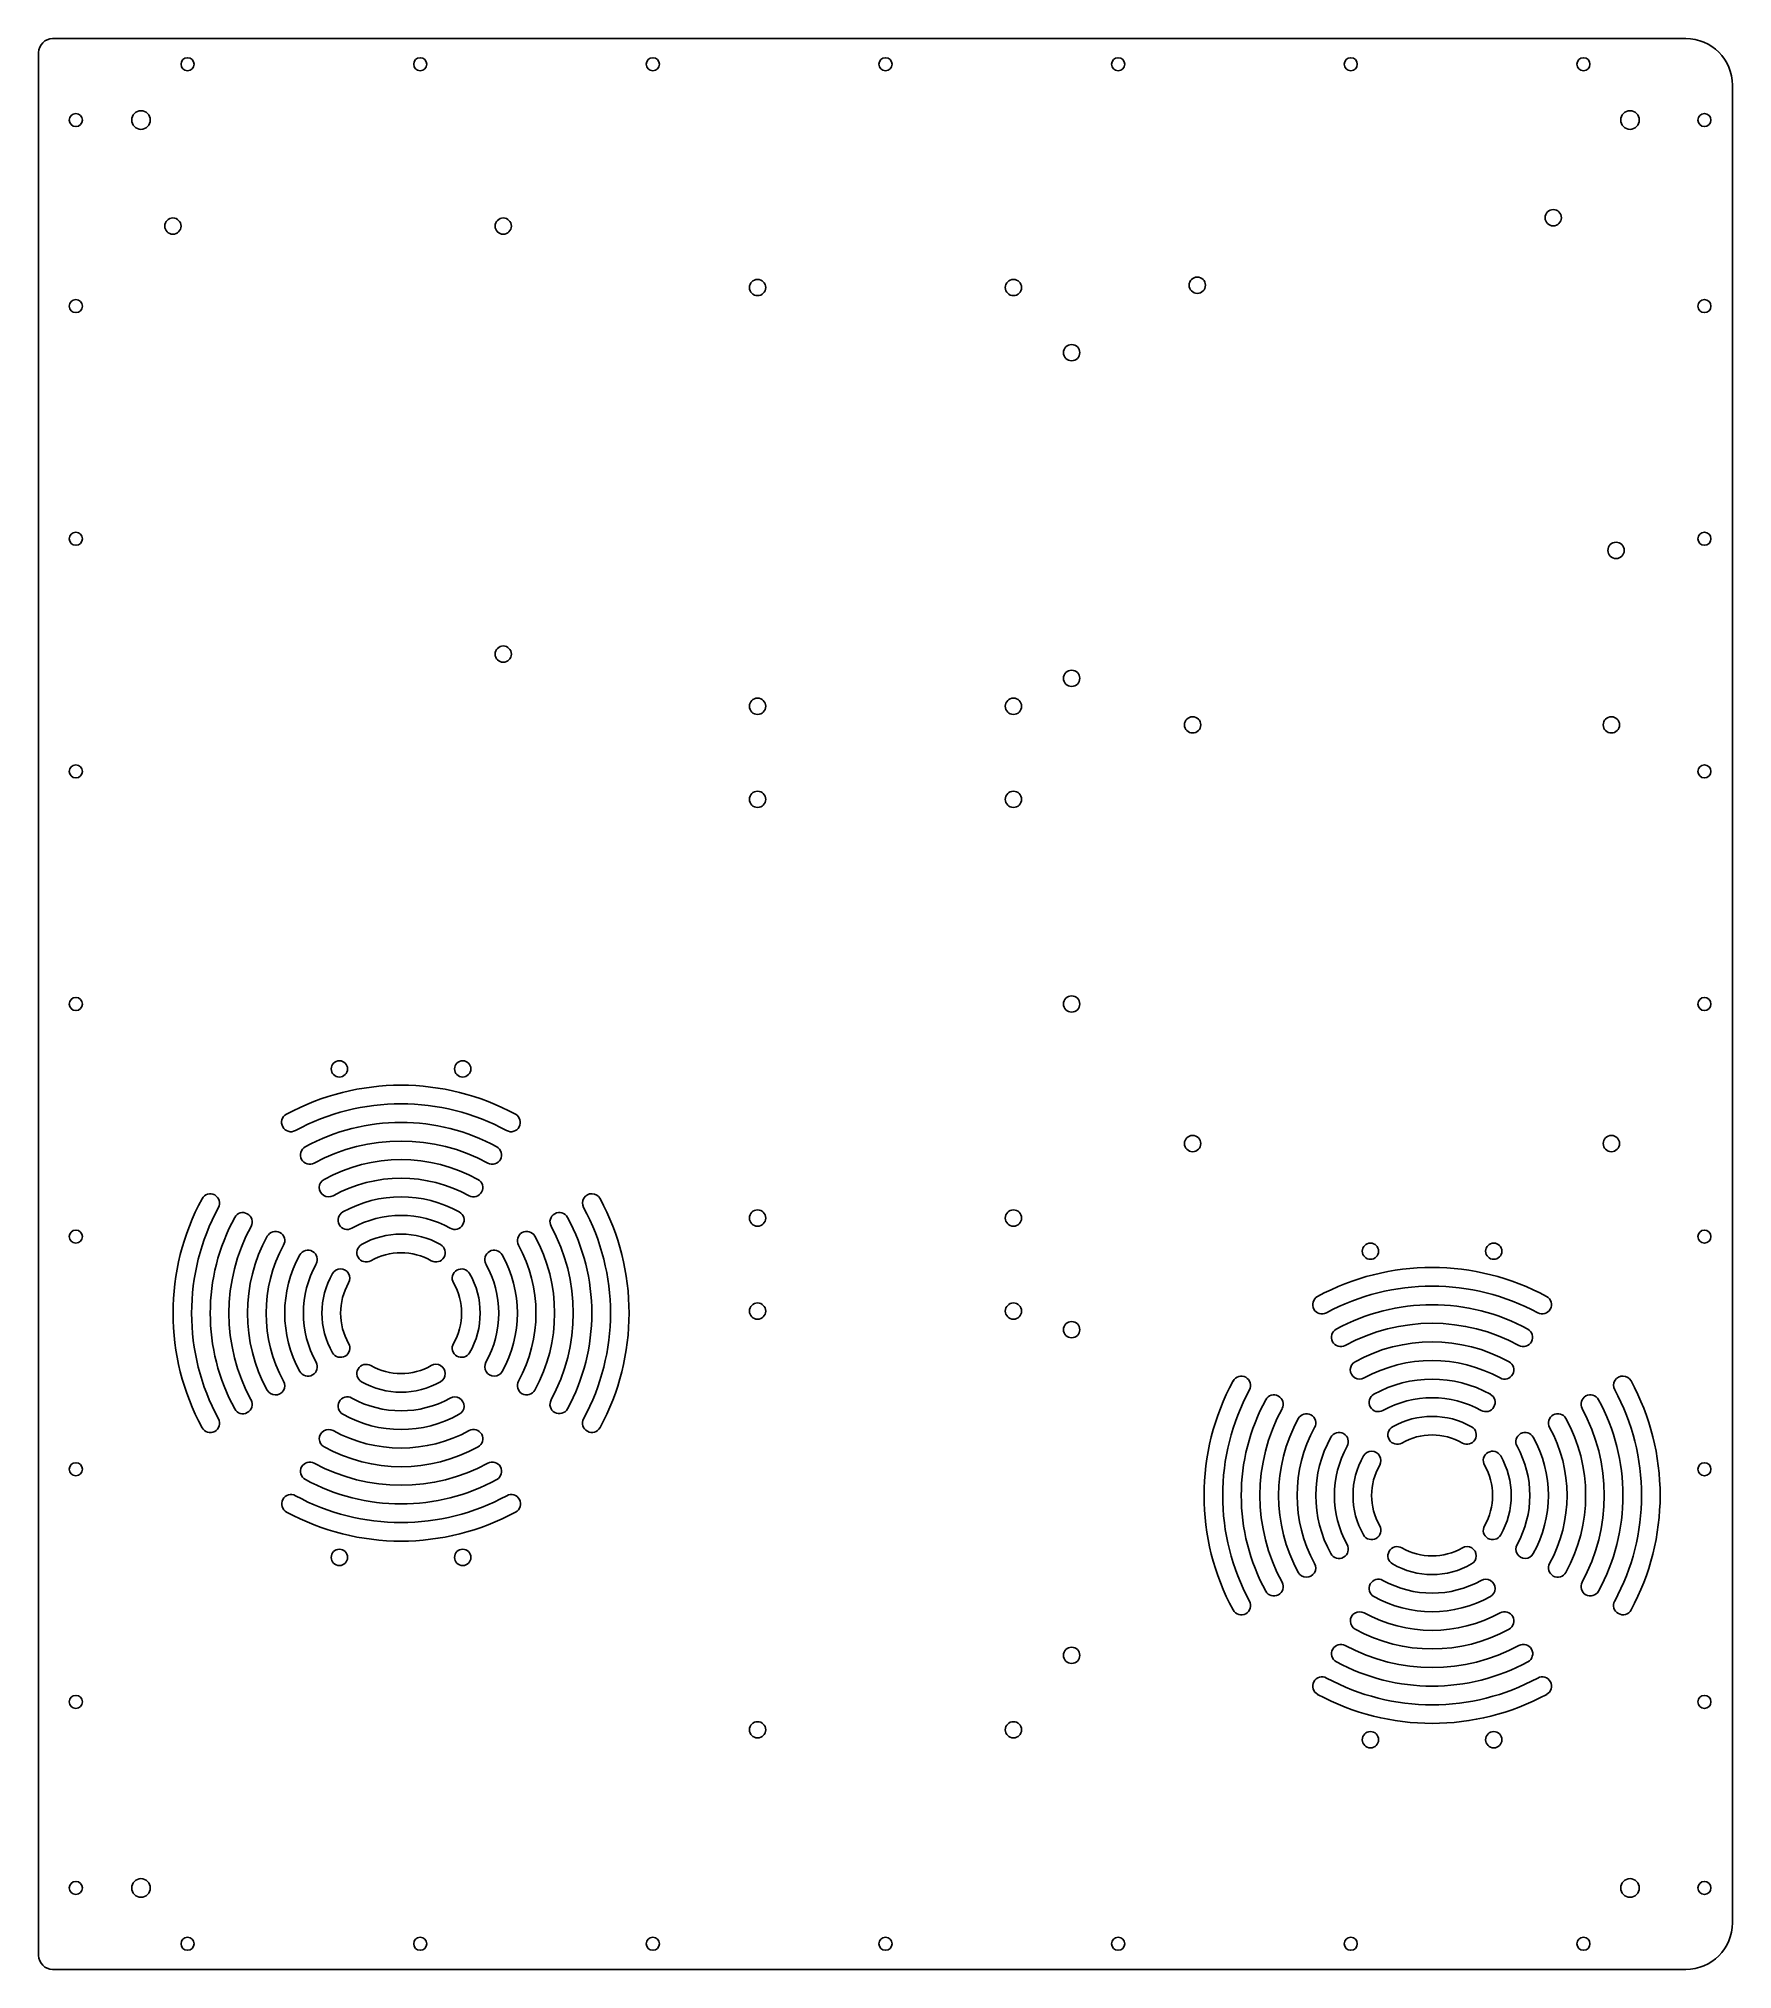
# Model space of a CAD drawing. Header units: millimetres. Extents: x -182 to 182, y -208 to 208.
import ezdxf

# ---------------------------------------------------------------- set-up
doc = ezdxf.new("R2010")
doc.units = ezdxf.units.MM

msp = doc.modelspace()

# ---------------------------------------------------------------- linework, layer by layer
at = {"color": 7, "linetype": 'Continuous', "lineweight": 25}
for p, q in [((-182, -204.5), (-182, 204.5)), ((-179, 207.5), (172, 207.5)), ((182, -197.5), (182, 197.5)), ((-179, -207.5), (172, -207.5))]:
    msp.add_line(p, q, dxfattribs=at)
for centre, radius in [((-150, 202), 1.4), ((-100, 202), 1.4), ((-50, 202), 1.4), ((0, 202), 1.4), ((50, 202), 1.4), ((100, 202), 1.4), ((150, 202), 1.4), ((-174, 190), 1.4), ((-160, 190), 2), ((160, 190), 2), ((176, 190), 1.4), ((143.5, 169), 1.75), ((-153.15, 167.2), 1.75), ((-82.15, 167.2), 1.75), ((-27.5, 154), 1.75), ((27.5, 154), 1.75), ((67, 154.5), 1.75), ((-174, 150), 1.4), ((176, 150), 1.4), ((40, 140), 1.75), ((-174, 100), 1.4), ((176, 100), 1.4), ((157, 97.5), 1.75), ((-82.15, 75.2), 1.75), ((40, 70), 1.75), ((-27.5, 63.99), 1.75), ((27.5, 63.99), 1.75), ((66, 60), 1.75), ((156, 60), 1.75), ((-174, 50), 1.4), ((176, 50), 1.4), ((-27.5, 43.99), 1.75), ((27.5, 43.99), 1.75), ((-174, 0), 1.4), ((40, 0), 1.75), ((176, 0), 1.4), ((-117.36, -13.95), 1.75), ((-90.86, -13.95), 1.75), ((66, -30), 1.75), ((156, -30), 1.75), ((-27.5, -46.01), 1.75), ((27.5, -46.01), 1.75), ((-174, -50), 1.4), ((176, -50), 1.4), ((104.22, -53.13), 1.75), ((130.72, -53.13), 1.75), ((-27.5, -66.01), 1.75), ((27.5, -66.01), 1.75), ((40, -70), 1.75), ((-174, -100), 1.4), ((176, -100), 1.4), ((-117.36, -118.95), 1.75), ((-90.86, -118.95), 1.75), ((40, -140), 1.75), ((-174, -150), 1.4), ((176, -150), 1.4), ((-27.5, -156.01), 1.75), ((27.5, -156.01), 1.75), ((104.22, -158.13), 1.75), ((130.72, -158.13), 1.75), ((-174, -190), 1.4), ((-160, -190), 2), ((160, -190), 2), ((176, -190), 1.4), ((-150, -202), 1.4), ((-100, -202), 1.4), ((-50, -202), 1.4), ((0, -202), 1.4), ((50, -202), 1.4), ((100, -202), 1.4), ((150, -202), 1.4)]:
    msp.add_circle(centre, radius, dxfattribs=at)
for centre, radius, start, end in [((-179, 204.5), 3, 90, 180), ((172, 197.5), 10, 0, 90), ((-104.12, -69.08), 51.63, 61.5333, 118.4667), ((-127.78, -25.45), 2, 118.4667, 298.4667), ((-104.12, -69.08), 47.63, 61.5333, 118.4667), ((-80.47, -25.45), 2, 241.5333, 61.5333), ((-104.12, -68.43), 42.98, 61.3994, 118.6006), ((-123.73, -32.45), 2, 118.6006, 298.6006), ((-104.12, -68.43), 38.98, 61.3994, 118.6006), ((-84.5, -32.45), 2, 241.3994, 61.3994), ((-104.12, -67.78), 34.33, 61.1964, 118.8036), ((-145.11, -42.81), 2, 331.5333, 151.5333), ((-119.69, -39.45), 2, 118.8036, 298.8036), ((-104.12, -67.78), 30.33, 61.1964, 118.8036), ((-104.11, -67.14), 25.69, 60.8516, 119.1484), ((-88.54, -39.45), 2, 241.1964, 61.1964), ((-63.11, -42.78), 2, 28.4667, 208.4667), ((-101.49, -66.46), 51.63, 151.5333, 208.4667), ((-101.49, -66.46), 47.63, 151.5333, 208.4667), ((-138.11, -46.84), 2, 331.3994, 151.3994), ((-115.65, -46.45), 2, 119.1484, 299.1484), ((-104.11, -67.14), 21.69, 60.8516, 119.1484), ((-92.57, -46.45), 2, 240.8516, 60.8516), ((-70.11, -46.83), 2, 28.6006, 208.6006), ((-106.74, -66.44), 47.63, 331.5333, 28.4667), ((-106.74, -66.44), 51.63, 331.5333, 28.4667), ((-102.13, -66.46), 42.98, 151.3994, 208.6006), ((-102.13, -66.46), 38.98, 151.3994, 208.6006), ((-131.11, -50.88), 2, 331.1964, 151.1964), ((-104.11, -66.51), 17.06, 60.1372, 119.8628), ((-77.11, -50.87), 2, 28.8036, 208.8036), ((-106.09, -66.44), 38.98, 331.3994, 28.6006), ((-106.09, -66.44), 42.98, 331.3994, 28.6006), ((-102.78, -66.46), 34.33, 151.1964, 208.8036), ((-102.78, -66.46), 30.33, 151.1964, 208.8036), ((-103.42, -66.45), 25.69, 150.8516, 209.1484), ((-124.11, -54.91), 2, 330.8516, 150.8516), ((-111.61, -53.45), 2, 119.8628, 299.8628), ((-104.11, -66.51), 13.06, 60.1372, 119.8628), ((-96.61, -53.45), 2, 240.1372, 60.1372), ((-84.11, -54.91), 2, 29.1484, 209.1484), ((-104.8, -66.45), 25.69, 330.8516, 29.1484), ((-105.44, -66.44), 30.33, 331.1964, 28.8036), ((-105.44, -66.44), 34.33, 331.1964, 28.8036), ((-103.42, -66.45), 21.69, 150.8516, 209.1484), ((-104.05, -66.45), 17.06, 150.1372, 209.8628), ((-117.11, -58.95), 2, 330.1372, 150.1372), ((-91.11, -58.95), 2, 29.8628, 209.8628), ((-104.17, -66.45), 17.06, 330.1372, 29.8628), ((-104.8, -66.45), 21.69, 330.8516, 29.1484), ((117.46, -108.26), 51.63, 61.5333, 118.4667), ((-104.05, -66.45), 13.06, 150.1372, 209.8628), ((-104.17, -66.45), 13.06, 330.1372, 29.8628), ((117.46, -108.26), 47.63, 61.5333, 118.4667), ((93.8, -64.63), 2, 118.4667, 298.4667), ((117.46, -107.61), 42.98, 61.3994, 118.6006), ((141.11, -64.63), 2, 241.5333, 61.5333), ((97.84, -71.63), 2, 118.6006, 298.6006), ((117.46, -107.61), 38.98, 61.3994, 118.6006), ((137.07, -71.63), 2, 241.3994, 61.3994), ((-117.11, -73.95), 2, 209.8628, 29.8628), ((-91.11, -73.95), 2, 150.1372, 330.1372), ((117.46, -106.96), 34.33, 61.1964, 118.8036), ((-124.11, -77.99), 2, 209.1484, 29.1484), ((-111.61, -79.45), 2, 60.1372, 240.1372), ((-104.11, -66.39), 13.06, 240.1372, 299.8628), ((-96.61, -79.45), 2, 299.8628, 119.8628), ((-84.11, -77.99), 2, 150.8516, 330.8516), ((101.89, -78.63), 2, 118.8036, 298.8036), ((117.46, -106.96), 30.33, 61.1964, 118.8036), ((133.04, -78.63), 2, 241.1964, 61.1964), ((-131.11, -82.03), 2, 208.8036, 28.8036), ((-104.11, -66.39), 17.06, 240.1372, 299.8628), ((-77.11, -82.02), 2, 151.1964, 331.1964), ((120.09, -105.64), 51.63, 151.5333, 208.4667), ((120.09, -105.64), 47.63, 151.5333, 208.4667), ((76.47, -81.99), 2, 331.5333, 151.5333), ((117.47, -106.32), 25.69, 60.8516, 119.1484), ((158.47, -81.96), 2, 28.4667, 208.4667), ((114.84, -105.62), 47.63, 331.5333, 28.4667), ((114.84, -105.62), 51.63, 331.5333, 28.4667), ((-138.11, -86.07), 2, 208.6006, 28.6006), ((-115.65, -86.45), 2, 60.8516, 240.8516), ((-104.11, -65.76), 21.69, 240.8516, 299.1484), ((-92.57, -86.45), 2, 299.1484, 119.1484), ((-70.11, -86.06), 2, 151.3994, 331.3994), ((119.44, -105.64), 42.98, 151.3994, 208.6006), ((119.44, -105.64), 38.98, 151.3994, 208.6006), ((83.47, -86.02), 2, 331.3994, 151.3994), ((105.93, -85.63), 2, 119.1484, 299.1484), ((117.47, -106.32), 21.69, 60.8516, 119.1484), ((129, -85.63), 2, 240.8516, 60.8516), ((151.47, -86.01), 2, 28.6006, 208.6006), ((115.49, -105.62), 38.98, 331.3994, 28.6006), ((115.49, -105.62), 42.98, 331.3994, 28.6006), ((-145.11, -90.12), 2, 208.4667, 28.4667), ((-104.11, -65.76), 25.69, 240.8516, 299.1484), ((-63.11, -90.09), 2, 151.5333, 331.5333), ((118.8, -105.64), 34.33, 151.1964, 208.8036), ((118.8, -105.64), 30.33, 151.1964, 208.8036), ((90.47, -90.06), 2, 331.1964, 151.1964), ((109.97, -92.63), 2, 119.8628, 299.8628), ((117.47, -105.69), 17.06, 60.1372, 119.8628), ((124.97, -92.63), 2, 240.1372, 60.1372), ((144.47, -90.05), 2, 28.8036, 208.8036), ((116.14, -105.62), 30.33, 331.1964, 28.8036), ((116.14, -105.62), 34.33, 331.1964, 28.8036), ((-119.68, -93.45), 2, 61.1964, 241.1964), ((-104.1, -65.12), 34.33, 241.1964, 298.8036), ((-104.1, -65.12), 30.33, 241.1964, 298.8036), ((-88.53, -93.45), 2, 298.8036, 118.8036), ((118.16, -105.63), 25.69, 150.8516, 209.1484), ((97.47, -94.09), 2, 330.8516, 150.8516), ((118.16, -105.63), 21.69, 150.8516, 209.1484), ((117.47, -105.69), 13.06, 60.1372, 119.8628), ((137.47, -94.09), 2, 29.1484, 209.1484), ((116.78, -105.63), 21.69, 330.8516, 29.1484), ((116.78, -105.63), 25.69, 330.8516, 29.1484), ((-123.72, -100.45), 2, 61.3994, 241.3994), ((-104.1, -64.47), 38.98, 241.3994, 298.6006), ((-84.49, -100.45), 2, 298.6006, 118.6006), ((117.53, -105.63), 17.06, 150.1372, 209.8628), ((104.47, -98.13), 2, 330.1372, 150.1372), ((117.53, -105.63), 13.06, 150.1372, 209.8628), ((130.47, -98.13), 2, 29.8628, 209.8628), ((117.41, -105.63), 13.06, 330.1372, 29.8628), ((117.41, -105.63), 17.06, 330.1372, 29.8628), ((-104.1, -64.47), 42.98, 241.3994, 298.6006), ((-127.75, -107.45), 2, 61.5333, 241.5333), ((-104.1, -63.82), 47.63, 241.5333, 298.4667), ((-80.44, -107.45), 2, 298.4667, 118.4667), ((-104.1, -63.82), 51.63, 241.5333, 298.4667), ((97.47, -117.17), 2, 209.1484, 29.1484), ((104.47, -113.13), 2, 209.8628, 29.8628), ((130.47, -113.13), 2, 150.1372, 330.1372), ((137.47, -117.17), 2, 150.8516, 330.8516), ((90.47, -121.21), 2, 208.8036, 28.8036), ((109.97, -118.63), 2, 60.1372, 240.1372), ((117.47, -105.57), 13.06, 240.1372, 299.8628), ((124.97, -118.63), 2, 299.8628, 119.8628), ((144.47, -121.2), 2, 151.1964, 331.1964), ((83.47, -125.25), 2, 208.6006, 28.6006), ((105.93, -125.63), 2, 60.8516, 240.8516), ((117.47, -104.94), 21.69, 240.8516, 299.1484), ((117.47, -105.57), 17.06, 240.1372, 299.8628), ((129.01, -125.63), 2, 299.1484, 119.1484), ((151.47, -125.24), 2, 151.3994, 331.3994), ((76.47, -129.3), 2, 208.4667, 28.4667), ((117.47, -104.94), 25.69, 240.8516, 299.1484), ((158.47, -129.27), 2, 151.5333, 331.5333), ((101.9, -132.63), 2, 61.1964, 241.1964), ((117.47, -104.3), 30.33, 241.1964, 298.8036), ((133.05, -132.63), 2, 298.8036, 118.8036), ((117.47, -104.3), 34.33, 241.1964, 298.8036), ((97.86, -139.63), 2, 61.3994, 241.3994), ((117.48, -103.65), 38.98, 241.3994, 298.6006), ((137.09, -139.63), 2, 298.6006, 118.6006), ((93.83, -146.63), 2, 61.5333, 241.5333), ((117.48, -103), 47.63, 241.5333, 298.4667), ((117.48, -103.65), 42.98, 241.3994, 298.6006), ((141.13, -146.63), 2, 298.4667, 118.4667), ((117.48, -103), 51.63, 241.5333, 298.4667), ((172, -197.5), 10, 270, 0), ((-179, -204.5), 3, 180, 270)]:
    msp.add_arc(centre, radius, start, end, dxfattribs=at)

doc.saveas('drawing.dxf')
